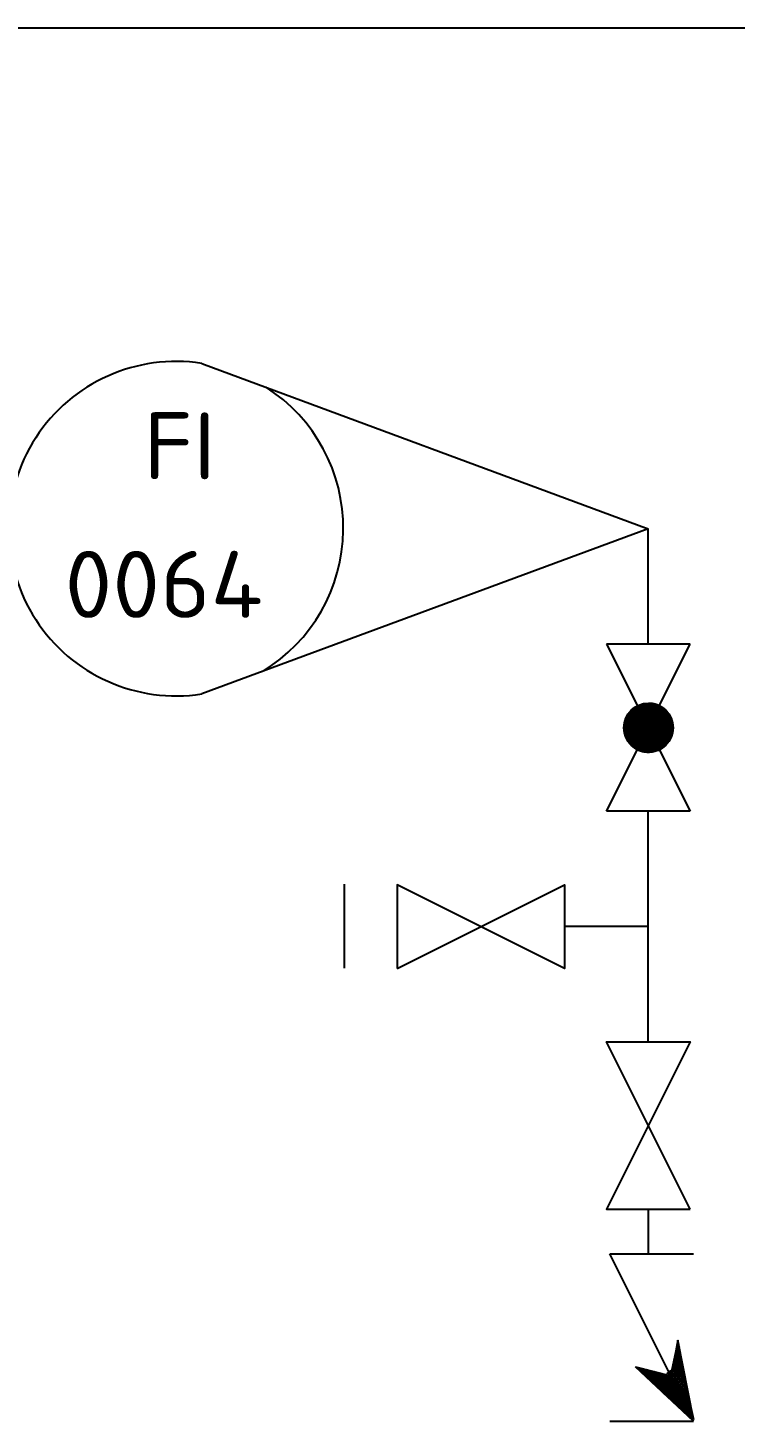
# Model space of a CAD drawing. Extents: x 270 to 589, y 86 to 206.
# Drawn here: x 402.912 to 404.393, y 111.146 to 114.062 of the extents above; entities that cross this region are included whole.
import ezdxf

# ---------------------------------------------------------------- set-up
doc = ezdxf.new("R2010")
doc.units = 0
doc.header["$MEASUREMENT"] = 0
doc.layers.get('0').update_dxf_attribs({"linetype": 'CONTINUOUS'})
doc.layers.add('IN-MAJ-PROC', color=3, linetype='CONTINUOUS')
doc.layers.add('IN-MIN-PROC', color=7, linetype='CONTINUOUS')
doc.styles.add('S1', font='SIMPLEX.shx')

msp = doc.modelspace()

# ---------------------------------------------------------------- hatches: boundary and pattern name
at = {"linetype": 'CONTINUOUS'}
h = msp.add_hatch(dxfattribs=at)
h.set_pattern_fill('ANSI31', color=2, scale=0.0014, angle=90, style=0)
h.set_pattern_definition([(135, (431.92630625, -248.9680968), (-0.00012374368671, -0.00012374368671), [])])
edge = h.paths.add_edge_path()
edge.add_arc((404.2113, 112.5973), 0.0516, 0, 360)

# ---------------------------------------------------------------- linework, layer by layer
at = {"color": 5, "linetype": 'CONTINUOUS'}
for p, q in [((392.3479, 114.0621), (408.3524, 114.0621)), ((404.2109, 111.5896), (404.2109, 111.496))]:
    msp.add_line(p, q, dxfattribs=at)
at = {"color": 2}
for p, q in [((404.1234, 112.4224), (404.2984, 112.7724)), ((404.1234, 112.7724), (404.2984, 112.4224)), ((404.2984, 112.7724), (404.1234, 112.7724)), ((404.2984, 112.4224), (404.1234, 112.4224)), ((404.1303, 111.496), (404.3053, 111.496)), ((404.3053, 111.146), (404.1303, 111.496)), ((404.1303, 111.146), (404.3053, 111.146))]:
    msp.add_line(p, q, dxfattribs=at)
at = {"color": 2, "linetype": 'CONTINUOUS'}
for p, q in [((403.574, 112.2696), (403.574, 112.0942)), ((404.273, 111.3158), (404.2621, 111.2579)), ((404.2711, 111.3054), (404.2729, 111.3073)), ((404.276, 111.3004), (404.2711, 111.3054)), ((404.2754, 111.3035), (404.2715, 111.3075)), ((404.2716, 111.3085), (404.274, 111.3108)), ((404.2748, 111.3066), (404.2718, 111.3096)), ((404.2742, 111.3097), (404.2722, 111.3116)), ((404.2723, 111.3116), (404.2736, 111.3129)), ((404.2736, 111.3127), (404.2726, 111.3137)), ((404.3056, 111.1493), (404.273, 111.3158)), ((404.2735, 111.3054), (404.2748, 111.3067)), ((404.2581, 111.2405), (404.2712, 111.3031)), ((404.2845, 111.2573), (404.2656, 111.2762)), ((404.2659, 111.278), (404.2667, 111.2788)), ((404.2839, 111.2604), (404.266, 111.2783)), ((404.2661, 111.2732), (404.2692, 111.2763)), ((404.2833, 111.2635), (404.2664, 111.2804)), ((404.2665, 111.281), (404.268, 111.2825)), ((404.2827, 111.2666), (404.2668, 111.2825)), ((404.2671, 111.2841), (404.2692, 111.2862)), ((404.282, 111.2697), (404.2672, 111.2845)), ((404.2673, 111.2769), (404.2704, 111.28)), ((404.2814, 111.2727), (404.2675, 111.2866)), ((404.2676, 111.2871), (404.2704, 111.2899)), ((404.2808, 111.2758), (404.2679, 111.2887)), ((404.2802, 111.2789), (404.2683, 111.2908)), ((404.2686, 111.2905), (404.2717, 111.2936)), ((404.2686, 111.2806), (404.2717, 111.2837)), ((404.2796, 111.282), (404.2687, 111.2929)), ((404.279, 111.285), (404.2691, 111.295)), ((404.2784, 111.2881), (404.2695, 111.2971)), ((404.2698, 111.2943), (404.2729, 111.2974)), ((404.2698, 111.2844), (404.2729, 111.2875)), ((404.2698, 111.2745), (404.2729, 111.2776)), ((404.2699, 111.2993), (404.2704, 111.2998)), ((404.2778, 111.2912), (404.2699, 111.2991)), ((404.2772, 111.2943), (404.2703, 111.3012)), ((404.2705, 111.3024), (404.2717, 111.3035)), ((404.2766, 111.2973), (404.2707, 111.3033)), ((404.271, 111.298), (404.2741, 111.3011)), ((404.271, 111.2881), (404.2741, 111.2912)), ((404.271, 111.2782), (404.2741, 111.2813)), ((404.2712, 111.3031), (404.3056, 111.1493)), ((404.2723, 111.3017), (404.2752, 111.3046)), ((404.2723, 111.2918), (404.2754, 111.2949)), ((404.2723, 111.2819), (404.2754, 111.285)), ((404.2735, 111.2955), (404.2764, 111.2984)), ((404.2735, 111.2856), (404.2766, 111.2887)), ((404.2735, 111.2757), (404.2766, 111.2788)), ((404.2748, 111.2992), (404.276, 111.3005)), ((404.2748, 111.2893), (404.2776, 111.2922)), ((404.2748, 111.2794), (404.2779, 111.2825)), ((404.276, 111.293), (404.2772, 111.2943)), ((404.276, 111.2831), (404.2789, 111.286)), ((404.276, 111.2732), (404.2791, 111.2763)), ((404.2772, 111.2868), (404.2784, 111.288)), ((404.2772, 111.2769), (404.2801, 111.2798)), ((404.2785, 111.2806), (404.2797, 111.2818)), ((404.1843, 111.2597), (404.2581, 111.2405)), ((404.3053, 111.146), (404.1843, 111.2597)), ((404.2057, 111.2396), (404.186, 111.2592)), ((404.1863, 111.2578), (404.1874, 111.2589)), ((404.1881, 111.2571), (404.1894, 111.2584)), ((404.1889, 111.2554), (404.19, 111.2565)), ((404.2464, 111.2013), (404.1894, 111.2584)), ((404.1906, 111.2547), (404.1933, 111.2573)), ((404.1914, 111.253), (404.1925, 111.254)), ((404.2872, 111.1631), (404.1927, 111.2575)), ((404.1931, 111.2522), (404.1962, 111.2553)), ((404.194, 111.2506), (404.1949, 111.2516)), ((404.1943, 111.2559), (404.1953, 111.2568)), ((404.1956, 111.2497), (404.1987, 111.2528)), ((404.1965, 111.2482), (404.1974, 111.2491)), ((404.1968, 111.2534), (404.1992, 111.2558)), ((404.198, 111.2472), (404.2011, 111.2503)), ((404.1993, 111.251), (404.2024, 111.254)), ((404.3055, 111.1496), (404.1994, 111.2558)), ((404.2005, 111.2547), (404.2012, 111.2553)), ((404.2005, 111.2448), (404.2036, 111.2479)), ((404.2018, 111.2485), (404.2048, 111.2516)), ((404.3049, 111.1527), (404.2028, 111.2549)), ((404.203, 111.2522), (404.2051, 111.2543)), ((404.2042, 111.246), (404.2073, 111.2491)), ((404.2055, 111.2497), (404.2086, 111.2528)), ((404.3043, 111.1558), (404.2061, 111.254)), ((404.2067, 111.2534), (404.207, 111.2538)), ((404.2079, 111.2472), (404.211, 111.2503)), ((404.2092, 111.251), (404.211, 111.2527)), ((404.3037, 111.1589), (404.2095, 111.2531)), ((404.2104, 111.2448), (404.2135, 111.2479)), ((404.2117, 111.2485), (404.2147, 111.2516)), ((404.3031, 111.1619), (404.2128, 111.2523)), ((404.2129, 111.2522), (404.2129, 111.2522)), ((404.2141, 111.246), (404.2172, 111.2491)), ((404.2154, 111.2497), (404.2169, 111.2512)), ((404.3025, 111.165), (404.2162, 111.2514)), ((404.2178, 111.2472), (404.2208, 111.2502)), ((404.3019, 111.1681), (404.2195, 111.2505)), ((404.2203, 111.2448), (404.2234, 111.2479)), ((404.2216, 111.2485), (404.2228, 111.2497)), ((404.3013, 111.1712), (404.2229, 111.2497)), ((404.224, 111.246), (404.2267, 111.2487)), ((404.3007, 111.1742), (404.2262, 111.2488)), ((404.2277, 111.2472), (404.2286, 111.2481)), ((404.3001, 111.1773), (404.2295, 111.2479)), ((404.2302, 111.2448), (404.2326, 111.2471)), ((404.2995, 111.1804), (404.2329, 111.247)), ((404.25, 111.2448), (404.2531, 111.2479)), ((404.2537, 111.246), (404.2568, 111.2491)), ((404.255, 111.2497), (404.2581, 111.2528)), ((404.2574, 111.2472), (404.2605, 111.2503)), ((404.2587, 111.251), (404.2618, 111.254)), ((404.2599, 111.2547), (404.263, 111.2578)), ((404.2599, 111.2448), (404.263, 111.2479)), ((404.2612, 111.2485), (404.2642, 111.2516)), ((404.2624, 111.2522), (404.2655, 111.2553)), ((404.2625, 111.2597), (404.2642, 111.2615)), ((404.2893, 111.2327), (404.2625, 111.2595)), ((404.2887, 111.2358), (404.2628, 111.2616)), ((404.2631, 111.2628), (404.2655, 111.2652)), ((404.2881, 111.2389), (404.2632, 111.2637)), ((404.2636, 111.2658), (404.2667, 111.2689)), ((404.2875, 111.242), (404.2636, 111.2658)), ((404.2636, 111.2559), (404.2667, 111.259)), ((404.2636, 111.246), (404.2667, 111.2491)), ((404.2869, 111.245), (404.264, 111.2679)), ((404.2863, 111.2481), (404.2644, 111.27)), ((404.2857, 111.2512), (404.2648, 111.272)), ((404.2649, 111.2695), (404.268, 111.2726)), ((404.2649, 111.2596), (404.268, 111.2627)), ((404.2649, 111.2497), (404.268, 111.2528)), ((404.2851, 111.2543), (404.2652, 111.2741)), ((404.2653, 111.2749), (404.2655, 111.2751)), ((404.2661, 111.2633), (404.2692, 111.2664)), ((404.2661, 111.2534), (404.2692, 111.2565)), ((404.2673, 111.267), (404.2704, 111.2701)), ((404.2673, 111.2571), (404.2704, 111.2602)), ((404.2673, 111.2472), (404.2704, 111.2503)), ((404.2686, 111.2707), (404.2717, 111.2738)), ((404.2686, 111.2609), (404.2717, 111.2639)), ((404.2686, 111.251), (404.2717, 111.254)), ((404.2698, 111.2646), (404.2729, 111.2677)), ((404.2698, 111.2547), (404.2729, 111.2578)), ((404.2698, 111.2448), (404.2729, 111.2479)), ((404.271, 111.2683), (404.2741, 111.2714)), ((404.271, 111.2584), (404.2741, 111.2615)), ((404.271, 111.2485), (404.2741, 111.2516)), ((404.2723, 111.272), (404.2754, 111.2751)), ((404.2723, 111.2621), (404.2754, 111.2652)), ((404.2723, 111.2522), (404.2754, 111.2553)), ((404.2735, 111.2658), (404.2766, 111.2689)), ((404.2735, 111.2559), (404.2766, 111.259)), ((404.2735, 111.246), (404.2766, 111.2491)), ((404.2748, 111.2695), (404.2779, 111.2726)), ((404.2748, 111.2596), (404.2779, 111.2627)), ((404.2748, 111.2497), (404.2779, 111.2528)), ((404.276, 111.2633), (404.2791, 111.2664)), ((404.276, 111.2534), (404.2791, 111.2565)), ((404.2772, 111.267), (404.2803, 111.2701)), ((404.2772, 111.2571), (404.2803, 111.2602)), ((404.2772, 111.2472), (404.2803, 111.2503)), ((404.2785, 111.2707), (404.2813, 111.2736)), ((404.2785, 111.2609), (404.2816, 111.2639)), ((404.2785, 111.251), (404.2816, 111.254)), ((404.2797, 111.2745), (404.2809, 111.2756)), ((404.2797, 111.2646), (404.2825, 111.2673)), ((404.2797, 111.2547), (404.2828, 111.2578)), ((404.2797, 111.2448), (404.2828, 111.2479)), ((404.2809, 111.2683), (404.2821, 111.2694)), ((404.2809, 111.2584), (404.2837, 111.2611)), ((404.2809, 111.2485), (404.284, 111.2516)), ((404.2822, 111.2621), (404.2833, 111.2632)), ((404.2822, 111.2522), (404.2849, 111.2549)), ((404.2834, 111.2559), (404.2845, 111.257)), ((404.2834, 111.246), (404.2861, 111.2487)), ((404.2847, 111.2497), (404.2857, 111.2508)), ((404.1991, 111.2458), (404.1999, 111.2466)), ((404.2016, 111.2434), (404.2024, 111.2441)), ((404.203, 111.2423), (404.2061, 111.2454)), ((404.2042, 111.241), (404.2048, 111.2417)), ((404.2055, 111.2398), (404.2086, 111.2429)), ((404.2067, 111.2435), (404.2098, 111.2466)), ((404.2067, 111.2386), (404.2073, 111.2392)), ((404.208, 111.2374), (404.211, 111.2404)), ((404.2092, 111.2411), (404.2123, 111.2441)), ((404.2093, 111.2362), (404.2098, 111.2367)), ((404.2106, 111.235), (404.2135, 111.238)), ((404.2117, 111.2386), (404.2147, 111.2417)), ((404.2118, 111.2338), (404.2123, 111.2342)), ((404.2129, 111.2423), (404.216, 111.2454)), ((404.2131, 111.2326), (404.216, 111.2355)), ((404.2141, 111.2361), (404.2172, 111.2392)), ((404.2144, 111.2314), (404.2147, 111.2318)), ((404.2154, 111.2398), (404.2185, 111.2429)), ((404.2157, 111.2302), (404.2185, 111.233)), ((404.2166, 111.2435), (404.2197, 111.2466)), ((404.2166, 111.2336), (404.2197, 111.2367)), ((404.2169, 111.229), (404.2172, 111.2293)), ((404.2178, 111.2373), (404.2209, 111.2404)), ((404.2182, 111.2278), (404.2209, 111.2305)), ((404.2191, 111.2411), (404.2222, 111.2441)), ((404.2191, 111.2312), (404.2222, 111.2342)), ((404.2195, 111.2266), (404.2197, 111.2268)), ((404.2203, 111.2349), (404.2234, 111.238)), ((404.2208, 111.2254), (404.2234, 111.2281)), ((404.2216, 111.2386), (404.2246, 111.2417)), ((404.2216, 111.2287), (404.2246, 111.2318)), ((404.222, 111.2242), (404.2222, 111.2243)), ((404.2228, 111.2423), (404.2259, 111.2454)), ((404.2228, 111.2324), (404.2259, 111.2355)), ((404.2233, 111.223), (404.2259, 111.2256)), ((404.224, 111.2361), (404.2271, 111.2392)), ((404.224, 111.2262), (404.2271, 111.2293)), ((404.2246, 111.2218), (404.2246, 111.2219)), ((404.2253, 111.2398), (404.2284, 111.2429)), ((404.2253, 111.2299), (404.2284, 111.233)), ((404.2259, 111.2206), (404.2284, 111.2231)), ((404.2265, 111.2435), (404.2296, 111.2466)), ((404.2265, 111.2336), (404.2296, 111.2367)), ((404.2265, 111.2237), (404.2296, 111.2268)), ((404.2277, 111.2373), (404.2308, 111.2404)), ((404.2277, 111.2274), (404.2308, 111.2305)), ((404.2284, 111.2182), (404.2308, 111.2206)), ((404.229, 111.2411), (404.2321, 111.2441)), ((404.229, 111.2312), (404.2321, 111.2342)), ((404.229, 111.2213), (404.2321, 111.2243)), ((404.2302, 111.2349), (404.2333, 111.238)), ((404.2302, 111.225), (404.2333, 111.2281)), ((404.231, 111.2158), (404.2333, 111.2182)), ((404.2315, 111.2386), (404.2345, 111.2417)), ((404.2315, 111.2287), (404.2345, 111.2318)), ((404.2315, 111.2188), (404.2345, 111.2219)), ((404.2327, 111.2423), (404.2358, 111.2454)), ((404.2327, 111.2324), (404.2358, 111.2355)), ((404.2327, 111.2225), (404.2358, 111.2256)), ((404.2339, 111.246), (404.2345, 111.2466)), ((404.2339, 111.2361), (404.237, 111.2392)), ((404.2339, 111.2262), (404.237, 111.2293)), ((404.2339, 111.2163), (404.237, 111.2194)), ((404.2352, 111.2398), (404.2383, 111.2429)), ((404.2352, 111.2299), (404.2383, 111.233)), ((404.2352, 111.22), (404.2383, 111.2231)), ((404.2989, 111.1835), (404.2362, 111.2462)), ((404.2364, 111.2435), (404.2385, 111.2456)), ((404.2364, 111.2336), (404.2395, 111.2367)), ((404.2364, 111.2237), (404.2395, 111.2268)), ((404.2376, 111.2373), (404.2407, 111.2404)), ((404.2376, 111.2274), (404.2407, 111.2305)), ((404.2376, 111.2175), (404.2407, 111.2206)), ((404.2389, 111.2411), (404.242, 111.2441)), ((404.2389, 111.2312), (404.242, 111.2342)), ((404.2389, 111.2213), (404.242, 111.2243)), ((404.2983, 111.1866), (404.2396, 111.2453)), ((404.2401, 111.2448), (404.2404, 111.2451)), ((404.2401, 111.2349), (404.2432, 111.238)), ((404.2401, 111.225), (404.2432, 111.2281)), ((404.2401, 111.2151), (404.2432, 111.2182)), ((404.2414, 111.2386), (404.2444, 111.2417)), ((404.2414, 111.2287), (404.2444, 111.2318)), ((404.2414, 111.2188), (404.2444, 111.2219)), ((404.2426, 111.2423), (404.2444, 111.2441)), ((404.2426, 111.2324), (404.2457, 111.2355)), ((404.2426, 111.2225), (404.2457, 111.2256)), ((404.2977, 111.1896), (404.2429, 111.2444)), ((404.2438, 111.2361), (404.2469, 111.2392)), ((404.2438, 111.2262), (404.2469, 111.2293)), ((404.2438, 111.2163), (404.2469, 111.2194)), ((404.2451, 111.2398), (404.2482, 111.2429)), ((404.2451, 111.2299), (404.2482, 111.233)), ((404.2451, 111.22), (404.2482, 111.2231)), ((404.2971, 111.1927), (404.2463, 111.2436)), ((404.2463, 111.2435), (404.2463, 111.2435)), ((404.2463, 111.2336), (404.2494, 111.2367)), ((404.2463, 111.2237), (404.2494, 111.2268)), ((404.2475, 111.2373), (404.2506, 111.2404)), ((404.2475, 111.2274), (404.2506, 111.2305)), ((404.2475, 111.2175), (404.2506, 111.2206)), ((404.2488, 111.2411), (404.2519, 111.2441)), ((404.2488, 111.2312), (404.2519, 111.2342)), ((404.2488, 111.2213), (404.2519, 111.2243)), ((404.2965, 111.1958), (404.2496, 111.2427)), ((404.25, 111.2349), (404.2531, 111.238)), ((404.25, 111.225), (404.2531, 111.2281)), ((404.25, 111.2151), (404.2531, 111.2182)), ((404.2513, 111.2386), (404.2543, 111.2417)), ((404.2513, 111.2287), (404.2543, 111.2318)), ((404.2513, 111.2188), (404.2543, 111.2219)), ((404.2525, 111.2423), (404.2556, 111.2454)), ((404.2525, 111.2324), (404.2556, 111.2355)), ((404.2525, 111.2225), (404.2556, 111.2256)), ((404.2959, 111.1989), (404.253, 111.2418)), ((404.2537, 111.2361), (404.2568, 111.2392)), ((404.2537, 111.2262), (404.2568, 111.2293)), ((404.2537, 111.2163), (404.2568, 111.2194)), ((404.255, 111.2398), (404.2581, 111.2429)), ((404.255, 111.2299), (404.2581, 111.233)), ((404.255, 111.22), (404.2581, 111.2231)), ((404.2562, 111.2435), (404.2593, 111.2466)), ((404.2562, 111.2336), (404.2593, 111.2367)), ((404.2562, 111.2237), (404.2593, 111.2268)), ((404.2953, 111.2019), (404.2563, 111.2409)), ((404.2574, 111.2373), (404.2605, 111.2404)), ((404.2574, 111.2274), (404.2605, 111.2305)), ((404.2574, 111.2175), (404.2605, 111.2206)), ((404.2587, 111.2411), (404.2618, 111.2441)), ((404.2587, 111.2312), (404.2618, 111.2342)), ((404.2587, 111.2213), (404.2618, 111.2243)), ((404.2599, 111.2349), (404.263, 111.238)), ((404.2599, 111.225), (404.263, 111.2281)), ((404.2599, 111.2151), (404.263, 111.2182)), ((404.2612, 111.2386), (404.2642, 111.2417)), ((404.2612, 111.2287), (404.2642, 111.2318)), ((404.2612, 111.2188), (404.2642, 111.2219)), ((404.2624, 111.2423), (404.2655, 111.2454)), ((404.2624, 111.2324), (404.2655, 111.2355)), ((404.2624, 111.2225), (404.2655, 111.2256)), ((404.2636, 111.2361), (404.2667, 111.2392)), ((404.2636, 111.2262), (404.2667, 111.2293)), ((404.2636, 111.2163), (404.2667, 111.2194)), ((404.2649, 111.2398), (404.268, 111.2429)), ((404.2649, 111.2299), (404.268, 111.233)), ((404.2649, 111.22), (404.268, 111.2231)), ((404.2661, 111.2435), (404.2692, 111.2466)), ((404.2661, 111.2336), (404.2692, 111.2367)), ((404.2661, 111.2237), (404.2692, 111.2268)), ((404.2673, 111.2373), (404.2704, 111.2404)), ((404.2673, 111.2274), (404.2704, 111.2305)), ((404.2673, 111.2175), (404.2704, 111.2206)), ((404.2686, 111.2411), (404.2717, 111.2441)), ((404.2686, 111.2312), (404.2717, 111.2342)), ((404.2686, 111.2213), (404.2717, 111.2243)), ((404.2698, 111.2349), (404.2729, 111.238)), ((404.2698, 111.225), (404.2729, 111.2281)), ((404.2698, 111.2151), (404.2729, 111.2182)), ((404.271, 111.2386), (404.2741, 111.2417)), ((404.271, 111.2287), (404.2741, 111.2318)), ((404.271, 111.2188), (404.2741, 111.2219)), ((404.2723, 111.2423), (404.2754, 111.2454)), ((404.2723, 111.2324), (404.2754, 111.2355)), ((404.2723, 111.2225), (404.2754, 111.2256)), ((404.2735, 111.2361), (404.2766, 111.2392)), ((404.2735, 111.2262), (404.2766, 111.2293)), ((404.2735, 111.2163), (404.2766, 111.2194)), ((404.2748, 111.2398), (404.2779, 111.2429)), ((404.2748, 111.2299), (404.2779, 111.233)), ((404.2748, 111.22), (404.2779, 111.2231)), ((404.276, 111.2435), (404.2791, 111.2466)), ((404.276, 111.2336), (404.2791, 111.2367)), ((404.276, 111.2237), (404.2791, 111.2268)), ((404.2772, 111.2373), (404.2803, 111.2404)), ((404.2772, 111.2274), (404.2803, 111.2305)), ((404.2772, 111.2175), (404.2803, 111.2206)), ((404.2785, 111.2411), (404.2816, 111.2441)), ((404.2785, 111.2312), (404.2816, 111.2342)), ((404.2785, 111.2213), (404.2816, 111.2243)), ((404.2797, 111.2349), (404.2828, 111.238)), ((404.2797, 111.225), (404.2828, 111.2281)), ((404.2797, 111.2151), (404.2828, 111.2182)), ((404.2809, 111.2386), (404.284, 111.2417)), ((404.2809, 111.2287), (404.284, 111.2318)), ((404.2809, 111.2188), (404.284, 111.2219)), ((404.2822, 111.2423), (404.2853, 111.2454)), ((404.2822, 111.2324), (404.2853, 111.2355)), ((404.2822, 111.2225), (404.2853, 111.2256)), ((404.2834, 111.2361), (404.2865, 111.2392)), ((404.2834, 111.2262), (404.2865, 111.2293)), ((404.2834, 111.2163), (404.2865, 111.2194)), ((404.2847, 111.2398), (404.2874, 111.2425)), ((404.2847, 111.2299), (404.2878, 111.233)), ((404.2847, 111.22), (404.2878, 111.2231)), ((404.2859, 111.2435), (404.287, 111.2446)), ((404.2859, 111.2336), (404.2886, 111.2363)), ((404.2859, 111.2237), (404.289, 111.2268)), ((404.2871, 111.2373), (404.2882, 111.2384)), ((404.2871, 111.2274), (404.2898, 111.2301)), ((404.2871, 111.2175), (404.2902, 111.2206)), ((404.2884, 111.2312), (404.2894, 111.2322)), ((404.2884, 111.2213), (404.291, 111.2239)), ((404.2896, 111.225), (404.2906, 111.226)), ((404.2908, 111.2188), (404.2918, 111.2197)), ((404.2335, 111.2134), (404.2358, 111.2157)), ((404.2361, 111.211), (404.2383, 111.2132)), ((404.2364, 111.2138), (404.2395, 111.2169)), ((404.2386, 111.2086), (404.2407, 111.2107)), ((404.2389, 111.2114), (404.242, 111.2144)), ((404.2412, 111.2062), (404.2432, 111.2083)), ((404.2414, 111.2089), (404.2444, 111.212)), ((404.2426, 111.2126), (404.2457, 111.2157)), ((404.2437, 111.2038), (404.2457, 111.2058)), ((404.2438, 111.2064), (404.2469, 111.2095)), ((404.2451, 111.2101), (404.2482, 111.2132)), ((404.2463, 111.2138), (404.2494, 111.2169)), ((404.2463, 111.2039), (404.2494, 111.207)), ((404.2463, 111.2014), (404.2482, 111.2033)), ((404.2475, 111.2076), (404.2506, 111.2107)), ((404.2488, 111.2114), (404.2519, 111.2144)), ((404.2488, 111.2015), (404.2519, 111.2045)), ((404.2488, 111.1991), (404.2506, 111.2008)), ((404.25, 111.2052), (404.2531, 111.2083)), ((404.2513, 111.2089), (404.2543, 111.212)), ((404.2513, 111.199), (404.2543, 111.2021)), ((404.2514, 111.1967), (404.2531, 111.1984)), ((404.2525, 111.2126), (404.2556, 111.2157)), ((404.2525, 111.2027), (404.2556, 111.2058)), ((404.2537, 111.2064), (404.2568, 111.2095)), ((404.2537, 111.1965), (404.2568, 111.1996)), ((404.254, 111.1943), (404.2556, 111.1959)), ((404.255, 111.2101), (404.2581, 111.2132)), ((404.255, 111.2002), (404.2581, 111.2033)), ((404.2562, 111.2138), (404.2593, 111.2169)), ((404.2562, 111.2039), (404.2593, 111.207)), ((404.2562, 111.194), (404.2593, 111.1971)), ((404.2565, 111.1919), (404.2581, 111.1934)), ((404.2574, 111.2076), (404.2605, 111.2107)), ((404.2574, 111.1977), (404.2605, 111.2008)), ((404.2587, 111.2114), (404.2618, 111.2144)), ((404.2587, 111.2015), (404.2618, 111.2045)), ((404.2587, 111.1916), (404.2618, 111.1946)), ((404.2591, 111.1895), (404.2605, 111.1909)), ((404.2599, 111.2052), (404.263, 111.2083)), ((404.2599, 111.1953), (404.263, 111.1984)), ((404.2612, 111.2089), (404.2642, 111.212)), ((404.2612, 111.199), (404.2642, 111.2021)), ((404.2612, 111.1891), (404.2642, 111.1922)), ((404.2624, 111.2126), (404.2655, 111.2157)), ((404.2624, 111.2027), (404.2655, 111.2058)), ((404.2624, 111.1928), (404.2655, 111.1959)), ((404.2636, 111.2064), (404.2667, 111.2095)), ((404.2636, 111.1965), (404.2667, 111.1996)), ((404.2636, 111.1866), (404.2667, 111.1897)), ((404.2649, 111.2101), (404.268, 111.2132)), ((404.2649, 111.2002), (404.268, 111.2033)), ((404.2649, 111.1903), (404.268, 111.1934)), ((404.2661, 111.2138), (404.2692, 111.2169)), ((404.2661, 111.2039), (404.2692, 111.207)), ((404.2661, 111.194), (404.2692, 111.1971)), ((404.2673, 111.2076), (404.2704, 111.2107)), ((404.2673, 111.1977), (404.2704, 111.2008)), ((404.2673, 111.1878), (404.2704, 111.1909)), ((404.2686, 111.2114), (404.2717, 111.2144)), ((404.2686, 111.2015), (404.2717, 111.2045)), ((404.2686, 111.1916), (404.2717, 111.1946)), ((404.2698, 111.2052), (404.2729, 111.2083)), ((404.2698, 111.1953), (404.2729, 111.1984)), ((404.271, 111.2089), (404.2741, 111.212)), ((404.271, 111.199), (404.2741, 111.2021)), ((404.271, 111.1891), (404.2741, 111.1922)), ((404.2723, 111.2126), (404.2754, 111.2157)), ((404.2723, 111.2027), (404.2754, 111.2058)), ((404.2723, 111.1928), (404.2754, 111.1959)), ((404.2735, 111.2064), (404.2766, 111.2095)), ((404.2735, 111.1965), (404.2766, 111.1996)), ((404.2735, 111.1866), (404.2766, 111.1897)), ((404.2748, 111.2101), (404.2779, 111.2132)), ((404.2748, 111.2002), (404.2779, 111.2033)), ((404.2748, 111.1903), (404.2779, 111.1934)), ((404.276, 111.2138), (404.2791, 111.2169)), ((404.276, 111.2039), (404.2791, 111.207)), ((404.276, 111.194), (404.2791, 111.1971)), ((404.2772, 111.2076), (404.2803, 111.2107)), ((404.2772, 111.1977), (404.2803, 111.2008)), ((404.2772, 111.1878), (404.2803, 111.1909)), ((404.2785, 111.2114), (404.2816, 111.2144)), ((404.2785, 111.2015), (404.2816, 111.2045)), ((404.2785, 111.1916), (404.2816, 111.1946)), ((404.2797, 111.2052), (404.2828, 111.2083)), ((404.2797, 111.1953), (404.2828, 111.1984)), ((404.2809, 111.2089), (404.284, 111.212)), ((404.2809, 111.199), (404.284, 111.2021)), ((404.2809, 111.1891), (404.284, 111.1922)), ((404.2822, 111.2126), (404.2853, 111.2157)), ((404.2822, 111.2027), (404.2853, 111.2058)), ((404.2822, 111.1928), (404.2853, 111.1959)), ((404.2834, 111.2064), (404.2865, 111.2095)), ((404.2834, 111.1965), (404.2865, 111.1996)), ((404.2834, 111.1866), (404.2865, 111.1897)), ((404.2847, 111.2101), (404.2878, 111.2132)), ((404.2847, 111.2002), (404.2878, 111.2033)), ((404.2847, 111.1903), (404.2878, 111.1934)), ((404.2859, 111.2138), (404.289, 111.2169)), ((404.2859, 111.2039), (404.289, 111.207)), ((404.2859, 111.194), (404.289, 111.1971)), ((404.2871, 111.2076), (404.2902, 111.2107)), ((404.2871, 111.1977), (404.2902, 111.2008)), ((404.2871, 111.1878), (404.2902, 111.1909)), ((404.2884, 111.2114), (404.2915, 111.2144)), ((404.2884, 111.2015), (404.2915, 111.2045)), ((404.2884, 111.1916), (404.2915, 111.1946)), ((404.2896, 111.2151), (404.2922, 111.2177)), ((404.2896, 111.2052), (404.2927, 111.2083)), ((404.2896, 111.1953), (404.2927, 111.1984)), ((404.2908, 111.2089), (404.2934, 111.2115)), ((404.2908, 111.199), (404.2939, 111.2021)), ((404.2908, 111.1891), (404.2939, 111.1922)), ((404.2921, 111.2126), (404.293, 111.2135)), ((404.2921, 111.2027), (404.2947, 111.2053)), ((404.2921, 111.1928), (404.2952, 111.1959)), ((404.2933, 111.2064), (404.2943, 111.2073)), ((404.2933, 111.1965), (404.2959, 111.1991)), ((404.2933, 111.1866), (404.2964, 111.1897)), ((404.2946, 111.2002), (404.2955, 111.2011)), ((404.2946, 111.1903), (404.2971, 111.1928)), ((404.2958, 111.194), (404.2967, 111.1949)), ((404.297, 111.1878), (404.2979, 111.1887)), ((404.2616, 111.1871), (404.263, 111.1885)), ((404.2642, 111.1847), (404.2655, 111.186)), ((404.2661, 111.1841), (404.2692, 111.1872)), ((404.2667, 111.1823), (404.268, 111.1835)), ((404.2686, 111.1817), (404.2717, 111.1847)), ((404.2693, 111.1799), (404.2704, 111.181)), ((404.2698, 111.1854), (404.2729, 111.1885)), ((404.271, 111.1792), (404.2741, 111.1823)), ((404.2718, 111.1775), (404.2729, 111.1786)), ((404.2723, 111.1829), (404.2754, 111.186)), ((404.2735, 111.1767), (404.2766, 111.1798)), ((404.2744, 111.1751), (404.2754, 111.1761)), ((404.2748, 111.1804), (404.2779, 111.1835)), ((404.276, 111.1841), (404.2791, 111.1872)), ((404.276, 111.1742), (404.2791, 111.1773)), ((404.2769, 111.1727), (404.2779, 111.1736)), ((404.2772, 111.1779), (404.2803, 111.181)), ((404.2785, 111.1817), (404.2816, 111.1847)), ((404.2785, 111.1718), (404.2816, 111.1748)), ((404.2795, 111.1703), (404.2803, 111.1711)), ((404.2797, 111.1854), (404.2828, 111.1885)), ((404.2797, 111.1755), (404.2828, 111.1786)), ((404.2809, 111.1792), (404.284, 111.1823)), ((404.2809, 111.1693), (404.284, 111.1724)), ((404.282, 111.1679), (404.2828, 111.1687)), ((404.2822, 111.1829), (404.2853, 111.186)), ((404.2822, 111.173), (404.2853, 111.1761)), ((404.2834, 111.1767), (404.2865, 111.1798)), ((404.2834, 111.1668), (404.2865, 111.1699)), ((404.2846, 111.1655), (404.2853, 111.1662)), ((404.2847, 111.1804), (404.2878, 111.1835)), ((404.2847, 111.1705), (404.2878, 111.1736)), ((404.2859, 111.1841), (404.289, 111.1872)), ((404.2859, 111.1742), (404.289, 111.1773)), ((404.2859, 111.1643), (404.289, 111.1674)), ((404.2871, 111.1779), (404.2902, 111.181)), ((404.2871, 111.168), (404.2902, 111.1711)), ((404.2871, 111.1631), (404.2878, 111.1637)), ((404.2884, 111.1817), (404.2915, 111.1847)), ((404.2884, 111.1718), (404.2915, 111.1748)), ((404.2884, 111.1619), (404.2915, 111.1649)), ((404.2896, 111.1854), (404.2927, 111.1885)), ((404.2896, 111.1755), (404.2927, 111.1786)), ((404.2896, 111.1656), (404.2927, 111.1687)), ((404.2897, 111.1607), (404.2902, 111.1612)), ((404.2908, 111.1792), (404.2939, 111.1823)), ((404.2908, 111.1693), (404.2939, 111.1724)), ((404.291, 111.1595), (404.2939, 111.1625)), ((404.2921, 111.1829), (404.2952, 111.186)), ((404.2921, 111.173), (404.2952, 111.1761)), ((404.2921, 111.1631), (404.2952, 111.1662)), ((404.2933, 111.1767), (404.2964, 111.1798)), ((404.2933, 111.1668), (404.2964, 111.1699)), ((404.2935, 111.1571), (404.2964, 111.16)), ((404.2946, 111.1804), (404.2977, 111.1835)), ((404.2946, 111.1705), (404.2977, 111.1736)), ((404.2946, 111.1606), (404.2977, 111.1637)), ((404.2958, 111.1841), (404.2983, 111.1866)), ((404.2958, 111.1742), (404.2989, 111.1773)), ((404.2958, 111.1643), (404.2989, 111.1674)), ((404.297, 111.1779), (404.2995, 111.1804)), ((404.297, 111.168), (404.3001, 111.1711)), ((404.297, 111.1581), (404.3001, 111.1612)), ((404.2983, 111.1817), (404.2991, 111.1825)), ((404.2983, 111.1718), (404.3007, 111.1742)), ((404.2983, 111.1619), (404.3014, 111.1649)), ((404.2995, 111.1755), (404.3003, 111.1763)), ((404.2995, 111.1656), (404.302, 111.168)), ((404.3007, 111.1693), (404.3015, 111.1701)), ((404.3007, 111.1594), (404.3032, 111.1618)), ((404.302, 111.1631), (404.3028, 111.1639)), ((404.2922, 111.1583), (404.2927, 111.1588)), ((404.2948, 111.1559), (404.2952, 111.1563)), ((404.2961, 111.1547), (404.2989, 111.1575)), ((404.2973, 111.1535), (404.2977, 111.1538)), ((404.2986, 111.1523), (404.3014, 111.155)), ((404.2995, 111.1557), (404.3026, 111.1588)), ((404.2999, 111.1511), (404.3001, 111.1513)), ((404.3012, 111.1499), (404.3038, 111.1526)), ((404.302, 111.1532), (404.3044, 111.1556)), ((404.3025, 111.1487), (404.3026, 111.1489)), ((404.3032, 111.1569), (404.304, 111.1577)), ((404.3037, 111.1475), (404.3056, 111.1494)), ((404.3045, 111.1507), (404.3052, 111.1515))]:
    msp.add_line(p, q, dxfattribs=at)
at = {"color": 2}
for points in [[(403.6853, 112.0935), (404.0353, 112.2685), (404.0353, 112.0935), (403.6853, 112.2685)], [(404.2984, 111.5896), (404.1234, 111.9396), (404.2984, 111.9396), (404.1234, 111.5896)]]:
    msp.add_lwpolyline(points, close=True, dxfattribs=at)
at = {"color": 2, "linetype": 'CONTINUOUS'}
msp.add_circle((404.2113, 112.5973), 0.0516, dxfattribs=at)
for centre, radius, start, end in [((403.2223, 113.0139), 0.35, 81.1529, 278.8471), ((403.2223, 113.0148), 0.3501, 301.1189, 57.4379)]:
    msp.add_arc(centre, radius, start, end)
at = {"layer": 'IN-MAJ-PROC', "color": 5, "linetype": 'CONTINUOUS'}
msp.add_line((404.2109, 112.181), (404.0353, 112.181), dxfattribs=at)
at = {"layer": 'IN-MIN-PROC', "color": 7}
for p, q in [((403.2761, 113.3597), (404.2109, 113.0139)), ((404.2109, 113.0139), (403.2761, 112.668))]:
    msp.add_line(p, q, dxfattribs=at)
at = {"layer": 'IN-MIN-PROC', "color": 5}
for p, q in [((404.2109, 112.7724), (404.2109, 113.0139)), ((404.2109, 111.9396), (404.2109, 112.4224))]:
    msp.add_line(p, q, dxfattribs=at)

# ---------------------------------------------------------------- texts
at = {"color": 7, "linetype": 'CONTINUOUS', "style": 'S1'}
for s, p in [('FI', (403.1539, 113.1173)), ('0064', (402.989, 112.8273))]:
    msp.add_text(s, height=0.14, dxfattribs=at).set_placement(p)

doc.saveas('drawing.dxf')
